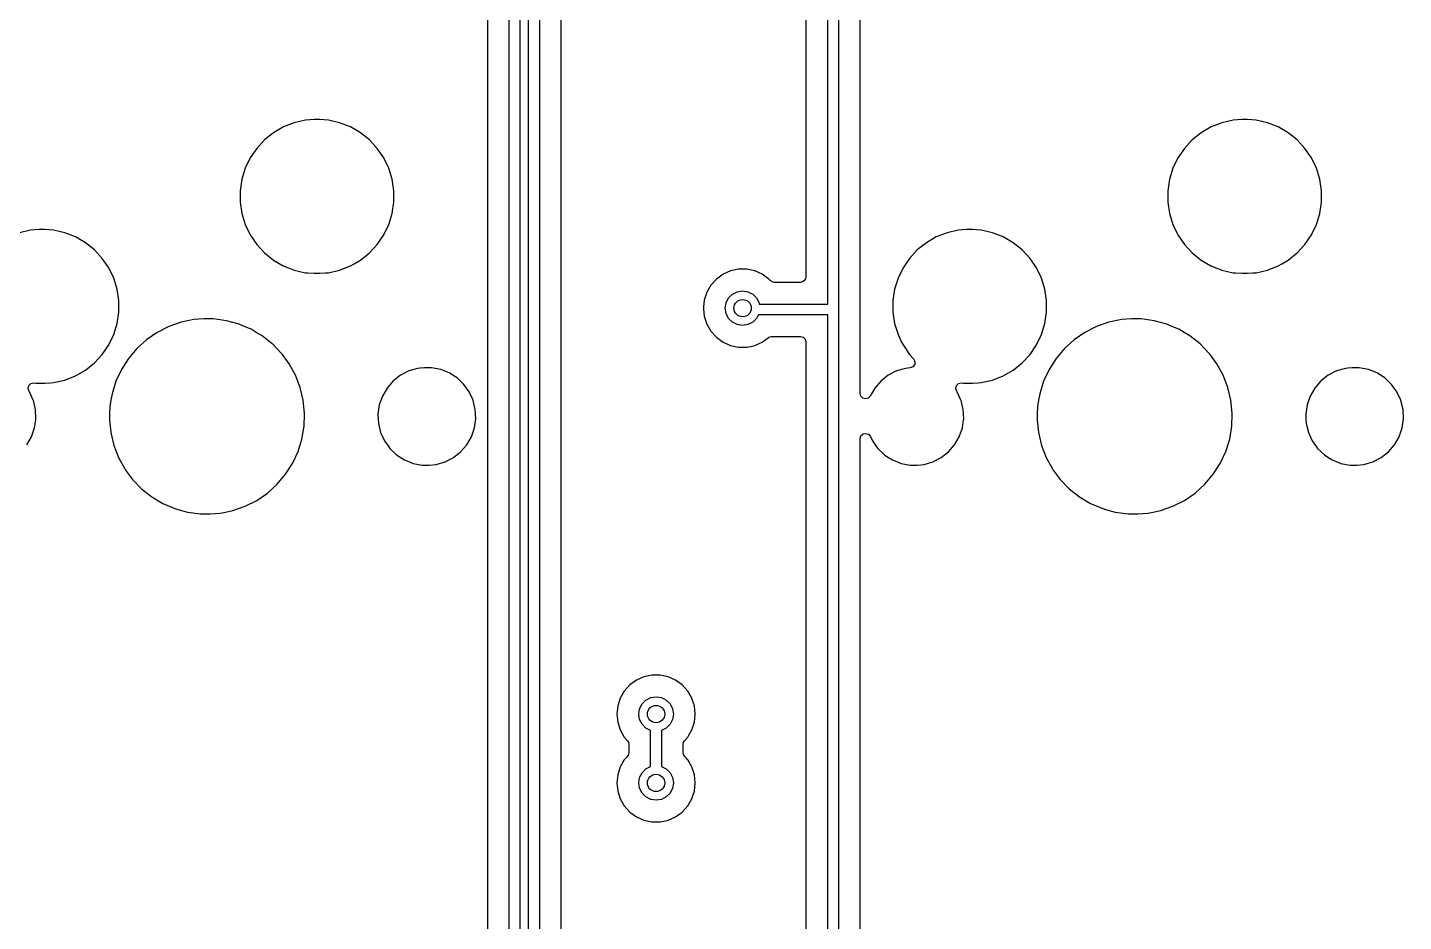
# Model space of a CAD drawing. Extents: x 51 to 201, y -153 to -28.
# Drawn here: x 83.96 to 115.75, y -68.82 to -48.17 of the extents above; entities that cross this region are included whole.
import ezdxf

# ---------------------------------------------------------------- set-up
doc = ezdxf.new("R2010")
doc.units = 0
doc.layers.add('BLACK', color=7, linetype='CONTINUOUS')

msp = doc.modelspace()

# ---------------------------------------------------------------- linework, layer by layer
at = {"layer": 'BLACK', "linetype": 'CONTINUOUS'}
for p, q in [((102.445, -54.555), (102.445, -37.9097)), ((102.695, -37.9097), (102.695, -54.68)), ((101.944, -38.2287), (101.944, -53.9305)), ((103.195, -52.2031), (103.195, -38.616)), ((95.085, -83.7682), (95.085, -38.78)), ((95.335, -38.78), (95.335, -83.82)), ((94.5845, -39.4045), (94.5845, -83.5095)), ((95.535, -83.9546), (95.535, -40.24)), ((95.785, -40.2918), (95.785, -84.0064)), ((96.2855, -54.65), (96.2855, -40.5505)), ((89.8737, -50.4658), (89.6433, -50.5989)), ((90.1214, -50.3686), (89.8737, -50.4658)), ((90.3809, -50.3094), (90.1214, -50.3686)), ((90.5798, -50.2945), (90.3809, -50.3094)), ((90.7127, -50.2945), (90.5798, -50.2945)), ((90.5798, -50.2945), (90.5798, -50.2945)), ((90.9116, -50.3094), (90.7127, -50.2945)), ((90.7127, -50.2945), (90.7127, -50.2945)), ((91.1711, -50.3686), (90.9116, -50.3094)), ((91.4188, -50.4658), (91.1711, -50.3686)), ((91.6492, -50.5989), (91.4188, -50.4658)), ((111.305, -50.4658), (111.075, -50.5989)), ((111.553, -50.3686), (111.305, -50.4658)), ((111.812, -50.3094), (111.553, -50.3686)), ((112.011, -50.2945), (111.812, -50.3094)), ((112.144, -50.2945), (112.011, -50.2945)), ((112.011, -50.2945), (112.011, -50.2945)), ((112.343, -50.3094), (112.144, -50.2945)), ((112.144, -50.2945), (112.144, -50.2945)), ((112.602, -50.3686), (112.343, -50.3094)), ((112.85, -50.4658), (112.602, -50.3686)), ((113.08, -50.5989), (112.85, -50.4658)), ((89.4352, -50.7648), (89.2542, -50.9599)), ((89.6433, -50.5989), (89.4352, -50.7648)), ((91.8573, -50.7648), (91.6492, -50.5989)), ((92.0383, -50.9599), (91.8573, -50.7648)), ((91.8573, -50.7648), (91.8573, -50.7648)), ((110.866, -50.7648), (110.685, -50.9599)), ((111.075, -50.5989), (110.866, -50.7648)), ((113.289, -50.7648), (113.08, -50.5989)), ((113.47, -50.9599), (113.289, -50.7648)), ((113.289, -50.7648), (113.289, -50.7648)), ((89.2542, -50.9599), (89.1043, -51.1798)), ((92.1882, -51.1798), (92.0383, -50.9599)), ((110.685, -50.9599), (110.536, -51.1798)), ((113.619, -51.1798), (113.47, -50.9599)), ((88.9888, -51.4195), (88.9104, -51.6738)), ((89.1043, -51.1798), (88.9888, -51.4195)), ((92.3037, -51.4195), (92.1882, -51.1798)), ((92.3821, -51.6738), (92.3037, -51.4195)), ((110.42, -51.4195), (110.342, -51.6738)), ((110.536, -51.1798), (110.42, -51.4195)), ((113.735, -51.4195), (113.619, -51.1798)), ((113.813, -51.6738), (113.735, -51.4195)), ((88.9104, -51.6738), (88.8708, -51.9369)), ((92.4217, -51.9369), (92.3821, -51.6738)), ((110.342, -51.6738), (110.302, -51.9369)), ((113.853, -51.9369), (113.813, -51.6738)), ((88.8708, -51.9369), (88.8708, -52.2031)), ((92.4217, -52.2031), (92.4217, -51.9369)), ((110.302, -51.9369), (110.302, -52.2031)), ((113.853, -52.2031), (113.853, -51.9369)), ((88.8708, -52.2031), (88.9104, -52.4662)), ((92.3821, -52.4662), (92.4217, -52.2031)), ((103.195, -54.6565), (103.195, -52.2031)), ((110.302, -52.2031), (110.342, -52.4662)), ((113.813, -52.4662), (113.853, -52.2031)), ((88.9104, -52.4662), (88.9647, -52.642)), ((88.9647, -52.642), (88.9888, -52.7205)), ((88.9888, -52.7205), (89.0795, -52.9086)), ((92.1882, -52.9602), (92.3037, -52.7205)), ((92.3037, -52.7205), (92.3821, -52.4662)), ((110.342, -52.4662), (110.396, -52.642)), ((110.396, -52.642), (110.42, -52.7205)), ((110.42, -52.7205), (110.511, -52.9086)), ((113.619, -52.9602), (113.735, -52.7205)), ((113.735, -52.7205), (113.813, -52.4662)), ((84.0309, -52.8494), (83.7714, -52.9086)), ((84.2298, -52.8345), (84.0309, -52.8494)), ((84.3627, -52.8345), (84.2298, -52.8345)), ((84.2298, -52.8345), (84.2298, -52.8345)), ((84.5616, -52.8494), (84.3627, -52.8345)), ((84.3627, -52.8345), (84.3627, -52.8345)), ((84.8211, -52.9086), (84.5616, -52.8494)), ((85.0688, -53.0058), (84.8211, -52.9086)), ((85.2992, -53.1389), (85.0688, -53.0058)), ((89.0795, -52.9086), (89.1043, -52.9602)), ((89.1043, -52.9602), (89.2542, -53.1801)), ((92.0383, -53.1801), (92.1882, -52.9602)), ((104.955, -53.0058), (104.725, -53.1389)), ((105.203, -52.9086), (104.955, -53.0058)), ((105.462, -52.8494), (105.203, -52.9086)), ((105.661, -52.8345), (105.462, -52.8494)), ((105.794, -52.8345), (105.661, -52.8345)), ((105.661, -52.8345), (105.661, -52.8345)), ((105.993, -52.8494), (105.794, -52.8345)), ((105.794, -52.8345), (105.794, -52.8345)), ((106.252, -52.9086), (105.993, -52.8494)), ((106.5, -53.0058), (106.252, -52.9086)), ((106.73, -53.1389), (106.5, -53.0058)), ((110.511, -52.9086), (110.536, -52.9602)), ((110.536, -52.9602), (110.685, -53.1801)), ((113.47, -53.1801), (113.619, -52.9602)), ((85.5073, -53.3048), (85.2992, -53.1389)), ((85.6883, -53.4999), (85.5073, -53.3048)), ((85.5073, -53.3048), (85.5073, -53.3048)), ((89.2542, -53.1801), (89.4352, -53.3752)), ((89.4352, -53.3752), (89.6433, -53.5411)), ((91.6492, -53.5411), (91.8573, -53.3752)), ((91.8573, -53.3752), (92.0383, -53.1801)), ((104.516, -53.3048), (104.335, -53.4999)), ((104.725, -53.1389), (104.516, -53.3048)), ((106.939, -53.3048), (106.73, -53.1389)), ((107.12, -53.4999), (106.939, -53.3048)), ((106.939, -53.3048), (106.939, -53.3048)), ((110.685, -53.1801), (110.866, -53.3752)), ((110.866, -53.3752), (111.075, -53.5411)), ((113.08, -53.5411), (113.289, -53.3752)), ((113.289, -53.3752), (113.47, -53.1801)), ((85.8382, -53.7198), (85.6883, -53.4999)), ((89.6433, -53.5411), (89.8645, -53.6689)), ((89.8645, -53.6689), (89.8737, -53.6742)), ((89.8737, -53.6742), (89.9839, -53.7174)), ((89.9839, -53.7174), (90.0641, -53.7489)), ((91.1711, -53.7714), (91.4188, -53.6742)), ((91.4188, -53.6742), (91.5063, -53.6236)), ((91.5063, -53.6236), (91.6492, -53.5411)), ((91.6492, -53.5411), (91.6492, -53.5411)), ((104.335, -53.4999), (104.186, -53.7198)), ((107.269, -53.7198), (107.12, -53.4999)), ((111.075, -53.5411), (111.296, -53.6689)), ((111.296, -53.6689), (111.305, -53.6742)), ((111.305, -53.6742), (111.415, -53.7174)), ((111.415, -53.7174), (111.495, -53.7489)), ((112.602, -53.7714), (112.85, -53.6742)), ((112.85, -53.6742), (112.938, -53.6236)), ((112.938, -53.6236), (113.08, -53.5411)), ((113.08, -53.5411), (113.08, -53.5411)), ((85.9537, -53.9595), (85.8382, -53.7198)), ((86.0321, -54.2138), (85.9537, -53.9595)), ((90.0641, -53.7489), (90.1214, -53.7714)), ((90.1214, -53.7714), (90.3809, -53.8306)), ((90.3809, -53.8306), (90.4377, -53.8349)), ((90.4377, -53.8349), (90.5798, -53.8455)), ((90.5798, -53.8455), (90.5798, -53.8455)), ((90.5798, -53.8455), (90.7127, -53.8455)), ((90.7127, -53.8455), (90.837, -53.8362)), ((90.7127, -53.8455), (90.7127, -53.8455)), ((90.837, -53.8362), (90.9116, -53.8306)), ((90.9116, -53.8306), (91.1711, -53.7714)), ((99.8741, -53.9771), (99.7475, -54.1178)), ((100.027, -53.8658), (99.8741, -53.9771)), ((100.2, -53.7889), (100.027, -53.8658)), ((100.385, -53.7495), (100.2, -53.7889)), ((100.575, -53.7495), (100.385, -53.7495)), ((100.385, -53.7495), (100.385, -53.7495)), ((100.76, -53.7889), (100.575, -53.7495)), ((100.575, -53.7495), (100.575, -53.7495)), ((100.933, -53.8658), (100.76, -53.7889)), ((101.086, -53.9771), (100.933, -53.8658)), ((101.119, -54.0135), (101.086, -53.9771)), ((101.16, -54.0438), (101.119, -54.0135)), ((101.928, -53.9925), (101.882, -54.0379)), ((101.944, -53.9305), (101.928, -53.9925)), ((104.07, -53.9595), (103.992, -54.2138)), ((104.186, -53.7198), (104.07, -53.9595)), ((107.385, -53.9595), (107.269, -53.7198)), ((107.463, -54.2138), (107.385, -53.9595)), ((111.495, -53.7489), (111.553, -53.7714)), ((111.553, -53.7714), (111.812, -53.8306)), ((111.812, -53.8306), (111.869, -53.8349)), ((111.869, -53.8349), (112.011, -53.8455)), ((112.011, -53.8455), (112.011, -53.8455)), ((112.011, -53.8455), (112.144, -53.8455)), ((112.144, -53.8455), (112.268, -53.8362)), ((112.144, -53.8455), (112.144, -53.8455)), ((112.268, -53.8362), (112.343, -53.8306)), ((112.343, -53.8306), (112.602, -53.7714)), ((86.0717, -54.4769), (86.0321, -54.2138)), ((99.6528, -54.2817), (99.5943, -54.4617)), ((99.7475, -54.1178), (99.6528, -54.2817)), ((100.156, -54.4149), (100.245, -54.3264)), ((100.245, -54.3264), (100.356, -54.2696)), ((100.356, -54.2696), (100.48, -54.25)), ((100.48, -54.25), (100.604, -54.2696)), ((100.604, -54.2696), (100.715, -54.3264)), ((100.715, -54.3264), (100.804, -54.4149)), ((101.211, -54.0545), (101.16, -54.0438)), ((101.82, -54.0545), (101.211, -54.0545)), ((101.882, -54.0379), (101.82, -54.0545)), ((103.992, -54.2138), (103.952, -54.4769)), ((107.503, -54.4769), (107.463, -54.2138)), ((86.0717, -54.7431), (86.0717, -54.4769)), ((96.2855, -65.6145), (96.2855, -54.65)), ((99.5766, -54.6308), (99.5745, -54.65)), ((99.5745, -54.65), (99.576, -54.6642)), ((99.576, -54.6642), (99.5943, -54.8383)), ((99.5943, -54.4617), (99.5766, -54.6308)), ((100.08, -54.65), (100.1, -54.5264)), ((100.1, -54.7736), (100.08, -54.65)), ((100.1, -54.5264), (100.156, -54.4149)), ((100.804, -54.4149), (100.86, -54.5264)), ((100.86, -54.5264), (100.865, -54.555)), ((100.865, -54.555), (102.445, -54.555)), ((103.196, -54.6642), (103.195, -54.6565)), ((103.199, -54.7196), (103.196, -54.6642)), ((103.952, -54.4769), (103.952, -54.7431)), ((107.503, -54.61), (107.503, -54.4769)), ((107.503, -54.7431), (107.503, -54.61)), ((86.0321, -55.0062), (86.0717, -54.7431)), ((87.5103, -54.9746), (87.2257, -55.0734)), ((87.8056, -54.9146), (87.5103, -54.9746)), ((88.031, -54.8995), (87.8056, -54.9146)), ((88.2569, -54.8995), (88.031, -54.8995)), ((88.031, -54.8995), (88.031, -54.8995)), ((88.5555, -54.9397), (88.2569, -54.8995)), ((88.8461, -55.0193), (88.5555, -54.9397)), ((88.5555, -54.9397), (88.5555, -54.9397)), ((88.5555, -54.9397), (88.5555, -54.9397)), ((99.5943, -54.8383), (99.6528, -55.0183)), ((100.156, -54.8851), (100.1, -54.7736)), ((100.245, -54.9736), (100.156, -54.8851)), ((100.356, -55.0304), (100.245, -54.9736)), ((100.715, -54.9736), (100.604, -55.0304)), ((100.804, -54.8851), (100.715, -54.9736)), ((100.844, -54.805), (100.804, -54.8851)), ((102.445, -54.805), (100.844, -54.805)), ((102.445, -73.475), (102.445, -54.805)), ((102.695, -54.68), (102.695, -73.6)), ((103.195, -54.7508), (103.198, -54.7276)), ((103.195, -56.6221), (103.195, -54.7508)), ((103.198, -54.7276), (103.199, -54.7196)), ((103.952, -54.7431), (103.992, -55.0062)), ((107.463, -55.0062), (107.503, -54.7431)), ((108.942, -54.9746), (108.657, -55.0734)), ((109.237, -54.9146), (108.942, -54.9746)), ((109.462, -54.8995), (109.237, -54.9146)), ((109.688, -54.8995), (109.462, -54.8995)), ((109.462, -54.8995), (109.462, -54.8995)), ((109.987, -54.9397), (109.688, -54.8995)), ((110.277, -55.0193), (109.987, -54.9397)), ((109.987, -54.9397), (109.987, -54.9397)), ((109.987, -54.9397), (109.987, -54.9397)), ((85.8382, -55.5002), (85.9537, -55.2605)), ((85.9537, -55.2605), (86.0321, -55.0062)), ((86.9568, -55.2093), (86.7084, -55.3799)), ((87.2257, -55.0734), (86.9568, -55.2093)), ((88.9131, -55.0477), (88.8461, -55.0193)), ((89.1235, -55.1369), (88.9131, -55.0477)), ((89.2456, -55.2092), (89.1235, -55.1369)), ((89.3828, -55.2904), (89.2456, -55.2092)), ((89.6154, -55.4742), (89.3828, -55.2904)), ((99.6528, -55.0183), (99.7475, -55.1822)), ((99.7475, -55.1822), (99.8741, -55.3229)), ((100.48, -55.05), (100.356, -55.0304)), ((100.604, -55.0304), (100.48, -55.05)), ((101.112, -55.3116), (101.15, -55.3055)), ((101.15, -55.3055), (101.82, -55.3055)), ((101.82, -55.3055), (101.882, -55.3221)), ((103.992, -55.0062), (104.034, -55.1429)), ((104.034, -55.1429), (104.07, -55.2605)), ((104.07, -55.2605), (104.154, -55.4342)), ((107.269, -55.5002), (107.385, -55.2605)), ((107.385, -55.2605), (107.463, -55.0062)), ((108.388, -55.2093), (108.14, -55.3799)), ((108.657, -55.0734), (108.388, -55.2093)), ((110.344, -55.0477), (110.277, -55.0193)), ((110.555, -55.1369), (110.344, -55.0477)), ((110.677, -55.2092), (110.555, -55.1369)), ((110.814, -55.2904), (110.677, -55.2092)), ((111.047, -55.4742), (110.814, -55.2904)), ((85.6883, -55.7201), (85.8382, -55.5002)), ((86.4849, -55.582), (86.2904, -55.8121)), ((86.7084, -55.3799), (86.4849, -55.582)), ((89.6192, -55.4772), (89.6154, -55.4742)), ((89.8287, -55.6938), (89.6192, -55.4772)), ((99.8741, -55.3229), (100.027, -55.4342)), ((100.027, -55.4342), (100.2, -55.5111)), ((100.2, -55.5111), (100.385, -55.5505)), ((100.385, -55.5505), (100.385, -55.5505)), ((100.385, -55.5505), (100.575, -55.5505)), ((100.575, -55.5505), (100.698, -55.5243)), ((100.575, -55.5505), (100.575, -55.5505)), ((100.698, -55.5243), (100.76, -55.5111)), ((100.76, -55.5111), (100.933, -55.4342)), ((100.933, -55.4342), (100.959, -55.4153)), ((100.959, -55.4153), (101.077, -55.3292)), ((101.077, -55.3292), (101.112, -55.3116)), ((101.882, -55.3221), (101.928, -55.3675)), ((101.928, -55.3675), (101.944, -55.4295)), ((101.944, -55.4295), (101.944, -72.8505)), ((104.154, -55.4342), (104.186, -55.5002)), ((104.186, -55.5002), (104.335, -55.7201)), ((107.12, -55.7201), (107.269, -55.5002)), ((107.916, -55.582), (107.722, -55.8121)), ((108.14, -55.3799), (107.916, -55.582)), ((111.05, -55.4772), (111.047, -55.4742)), ((111.26, -55.6938), (111.05, -55.4772)), ((85.2992, -56.0811), (85.5073, -55.9152)), ((85.5073, -55.9152), (85.6883, -55.7201)), ((86.2904, -55.8121), (86.1283, -56.066)), ((89.8481, -55.7201), (89.8287, -55.6938)), ((90.0074, -55.9363), (89.8481, -55.7201)), ((90.1522, -56.2006), (90.0074, -55.9363)), ((104.335, -55.7201), (104.43, -55.8218)), ((104.43, -55.8218), (104.461, -55.8825)), ((104.461, -55.8825), (104.455, -55.9503)), ((106.73, -56.0811), (106.939, -55.9152)), ((106.939, -55.9152), (107.12, -55.7201)), ((107.722, -55.8121), (107.56, -56.066)), ((111.279, -55.7201), (111.26, -55.6938)), ((111.439, -55.9363), (111.279, -55.7201)), ((111.583, -56.2006), (111.439, -55.9363)), ((84.8211, -56.3114), (85.0688, -56.2142)), ((85.0688, -56.2142), (85.1884, -56.1451)), ((85.1884, -56.1451), (85.2992, -56.0811)), ((85.2992, -56.0811), (85.2992, -56.0811)), ((86.1283, -56.066), (86.0014, -56.3393)), ((90.1756, -56.2613), (90.1522, -56.2006)), ((90.2605, -56.4817), (90.1756, -56.2613)), ((92.575, -56.1989), (92.4319, -56.3114)), ((92.766, -56.1004), (92.575, -56.1989)), ((92.575, -56.1989), (92.575, -56.1989)), ((92.575, -56.1989), (92.575, -56.1989)), ((92.9723, -56.0398), (92.766, -56.1004)), ((93.0324, -56.0341), (92.9723, -56.0398)), ((93.1326, -56.0245), (93.0324, -56.0341)), ((93.2937, -56.0245), (93.1326, -56.0245)), ((93.5048, -56.0652), (93.2937, -56.0245)), ((93.5069, -56.066), (93.5048, -56.0652)), ((93.5048, -56.0652), (93.5048, -56.0652)), ((93.5048, -56.0652), (93.5048, -56.0652)), ((93.7043, -56.1451), (93.5069, -56.066)), ((93.8118, -56.2142), (93.7043, -56.1451)), ((93.8852, -56.2613), (93.8118, -56.2142)), ((94.0407, -56.4096), (93.8852, -56.2613)), ((103.846, -56.1989), (103.703, -56.3114)), ((104.037, -56.1004), (103.846, -56.1989)), ((103.846, -56.1989), (103.846, -56.1989)), ((103.846, -56.1989), (103.846, -56.1989)), ((104.244, -56.0398), (104.037, -56.1004)), ((104.351, -56.0296), (104.244, -56.0398)), ((104.414, -56.0048), (104.351, -56.0296)), ((104.455, -55.9503), (104.414, -56.0048)), ((106.252, -56.3114), (106.5, -56.2142)), ((106.5, -56.2142), (106.62, -56.1451)), ((106.62, -56.1451), (106.73, -56.0811)), ((106.73, -56.0811), (106.73, -56.0811)), ((107.56, -56.066), (107.433, -56.3393)), ((111.607, -56.2613), (111.583, -56.2006)), ((111.692, -56.4817), (111.607, -56.2613)), ((114.006, -56.1989), (113.863, -56.3114)), ((114.197, -56.1004), (114.006, -56.1989)), ((114.006, -56.1989), (114.006, -56.1989)), ((114.006, -56.1989), (114.006, -56.1989)), ((114.404, -56.0398), (114.197, -56.1004)), ((114.464, -56.0341), (114.404, -56.0398)), ((114.564, -56.0245), (114.464, -56.0341)), ((114.725, -56.0245), (114.564, -56.0245)), ((114.936, -56.0652), (114.725, -56.0245)), ((114.938, -56.066), (114.936, -56.0652)), ((114.936, -56.0652), (114.936, -56.0652)), ((114.936, -56.0652), (114.936, -56.0652)), ((115.136, -56.1451), (114.938, -56.066)), ((115.243, -56.2142), (115.136, -56.1451)), ((115.316, -56.2613), (115.243, -56.2142)), ((115.472, -56.4096), (115.316, -56.2613)), ((83.9734, -56.5064), (83.9892, -56.439)), ((83.9962, -56.5718), (83.9734, -56.5064)), ((83.9892, -56.439), (84.0388, -56.3906)), ((84.0054, -56.5847), (83.9962, -56.5718)), ((84.0388, -56.3906), (84.1065, -56.3763)), ((84.1065, -56.3763), (84.1548, -56.3799)), ((84.1548, -56.3799), (84.2298, -56.3855)), ((84.2298, -56.3855), (84.2298, -56.3855)), ((84.2298, -56.3855), (84.3627, -56.3855)), ((84.3627, -56.3855), (84.487, -56.3762)), ((84.3627, -56.3855), (84.3627, -56.3855)), ((84.487, -56.3762), (84.5616, -56.3706)), ((84.5616, -56.3706), (84.8211, -56.3114)), ((86.0014, -56.3393), (85.9122, -56.6271)), ((90.3304, -56.7748), (90.2605, -56.4817)), ((92.2653, -56.4942), (92.1578, -56.6803)), ((92.406, -56.3317), (92.2653, -56.4942)), ((92.4319, -56.3114), (92.406, -56.3317)), ((94.1654, -56.5847), (94.0407, -56.4096)), ((94.0407, -56.4096), (94.0407, -56.4096)), ((103.537, -56.4942), (103.46, -56.6271)), ((103.677, -56.3317), (103.537, -56.4942)), ((103.703, -56.3114), (103.677, -56.3317)), ((105.405, -56.5064), (105.42, -56.439)), ((105.427, -56.5718), (105.405, -56.5064)), ((105.42, -56.439), (105.47, -56.3906)), ((105.437, -56.5847), (105.427, -56.5718)), ((105.47, -56.3906), (105.538, -56.3763)), ((105.538, -56.3763), (105.586, -56.3799)), ((105.586, -56.3799), (105.661, -56.3855)), ((105.661, -56.3855), (105.661, -56.3855)), ((105.661, -56.3855), (105.794, -56.3855)), ((105.794, -56.3855), (105.918, -56.3762)), ((105.794, -56.3855), (105.794, -56.3855)), ((105.918, -56.3762), (105.993, -56.3706)), ((105.993, -56.3706), (106.252, -56.3114)), ((107.433, -56.3393), (107.343, -56.6271)), ((111.762, -56.7748), (111.692, -56.4817)), ((113.697, -56.4942), (113.589, -56.6803)), ((113.837, -56.3317), (113.697, -56.4942)), ((113.863, -56.3114), (113.837, -56.3317)), ((115.597, -56.5847), (115.472, -56.4096)), ((115.472, -56.4096), (115.472, -56.4096)), ((84.0922, -56.7748), (84.0054, -56.5847)), ((84.0947, -56.7802), (84.0922, -56.7748)), ((84.1454, -56.9891), (84.0947, -56.7802)), ((85.8872, -56.7748), (85.862, -56.9242)), ((85.9122, -56.6271), (85.8872, -56.7748)), ((90.3605, -57.0746), (90.3304, -56.7748)), ((92.0875, -56.8834), (92.0569, -57.0962)), ((92.1578, -56.6803), (92.0875, -56.8834)), ((94.2522, -56.7748), (94.1654, -56.5847)), ((94.2547, -56.7802), (94.2522, -56.7748)), ((94.3054, -56.9891), (94.2547, -56.7802)), ((103.212, -56.6841), (103.195, -56.6221)), ((103.257, -56.7295), (103.212, -56.6841)), ((103.319, -56.7461), (103.257, -56.7295)), ((103.381, -56.7295), (103.319, -56.7461)), ((103.427, -56.6841), (103.381, -56.7295)), ((103.43, -56.6788), (103.427, -56.6841)), ((103.46, -56.6271), (103.43, -56.6788)), ((105.523, -56.7748), (105.437, -56.5847)), ((105.526, -56.7802), (105.523, -56.7748)), ((105.577, -56.9891), (105.526, -56.7802)), ((107.318, -56.7748), (107.293, -56.9242)), ((107.343, -56.6271), (107.318, -56.7748)), ((111.792, -57.0746), (111.762, -56.7748)), ((113.519, -56.8834), (113.488, -57.0962)), ((113.589, -56.6803), (113.519, -56.8834)), ((115.683, -56.7748), (115.597, -56.5847)), ((115.686, -56.7802), (115.683, -56.7748)), ((115.737, -56.9891), (115.686, -56.7802)), ((84.1556, -57.2038), (84.1454, -56.9891)), ((84.1525, -57.2254), (84.1556, -57.2038)), ((85.8563, -57.0962), (85.852, -57.2254)), ((85.862, -56.9242), (85.8563, -57.0962)), ((90.3505, -57.3758), (90.3598, -57.0962)), ((90.3598, -57.0962), (90.3605, -57.0746)), ((92.0569, -57.0962), (92.0625, -57.2135)), ((92.0569, -57.0962), (92.0569, -57.0962)), ((92.0625, -57.2135), (92.0671, -57.3109)), ((94.285, -57.4166), (94.3156, -57.2038)), ((94.3156, -57.2038), (94.3054, -56.9891)), ((105.587, -57.2038), (105.577, -56.9891)), ((105.584, -57.2254), (105.587, -57.2038)), ((107.288, -57.0962), (107.283, -57.2254)), ((107.293, -56.9242), (107.288, -57.0962)), ((111.782, -57.3758), (111.791, -57.0962)), ((111.791, -57.0962), (111.792, -57.0746)), ((113.488, -57.0962), (113.494, -57.2135)), ((113.488, -57.0962), (113.488, -57.0962)), ((113.494, -57.2135), (113.498, -57.3109)), ((115.716, -57.4166), (115.747, -57.2038)), ((115.747, -57.2038), (115.737, -56.9891)), ((84.0547, -57.6197), (84.125, -57.4166)), ((84.125, -57.4166), (84.1525, -57.2254)), ((85.852, -57.2254), (85.8821, -57.5252)), ((85.8821, -57.5252), (85.952, -57.8183)), ((90.3003, -57.6729), (90.3505, -57.3758)), ((92.0671, -57.3109), (92.1178, -57.5198)), ((92.1178, -57.5198), (92.2071, -57.7153)), ((94.2147, -57.6197), (94.285, -57.4166)), ((105.486, -57.6197), (105.556, -57.4166)), ((105.556, -57.4166), (105.584, -57.2254)), ((107.283, -57.2254), (107.313, -57.5252)), ((107.313, -57.5252), (107.383, -57.8183)), ((111.732, -57.6729), (111.782, -57.3758)), ((113.498, -57.3109), (113.549, -57.5198)), ((113.549, -57.5198), (113.638, -57.7153)), ((115.646, -57.6197), (115.716, -57.4166)), ((83.9472, -57.8058), (84.0547, -57.6197)), ((85.952, -57.8183), (86.0603, -58.0994)), ((90.2111, -57.9607), (90.3003, -57.6729)), ((92.2071, -57.7153), (92.3039, -57.8512)), ((92.3039, -57.8512), (92.3318, -57.8904)), ((93.9665, -57.9683), (94.1072, -57.8058)), ((94.1072, -57.8058), (94.2147, -57.6197)), ((103.195, -57.666), (103.213, -57.6019)), ((103.195, -71.2531), (103.195, -57.666)), ((103.213, -57.6019), (103.262, -57.5563)), ((103.262, -57.5563), (103.327, -57.5422)), ((103.327, -57.5422), (103.389, -57.5636)), ((103.389, -57.5636), (103.432, -57.6145)), ((103.432, -57.6145), (103.478, -57.7153)), ((103.478, -57.7153), (103.575, -57.8512)), ((103.575, -57.8512), (103.603, -57.8904)), ((105.238, -57.9683), (105.378, -57.8058)), ((105.378, -57.8058), (105.486, -57.6197)), ((107.383, -57.8183), (107.492, -58.0994)), ((111.642, -57.9607), (111.732, -57.6729)), ((113.638, -57.7153), (113.735, -57.8512)), ((113.735, -57.8512), (113.763, -57.8904)), ((115.398, -57.9683), (115.538, -57.8058)), ((115.538, -57.8058), (115.646, -57.6197)), ((86.0603, -58.0994), (86.2051, -58.3637)), ((90.0842, -58.234), (90.2111, -57.9607)), ((92.3318, -57.8904), (92.4873, -58.0387)), ((92.4873, -58.0387), (92.5433, -58.0747)), ((92.5433, -58.0747), (92.6682, -58.1549)), ((92.6682, -58.1549), (92.7082, -58.171)), ((93.6065, -58.1996), (93.7975, -58.1011)), ((93.7975, -58.1011), (93.9665, -57.9683)), ((103.603, -57.8904), (103.759, -58.0387)), ((103.759, -58.0387), (103.815, -58.0747)), ((103.815, -58.0747), (103.939, -58.1549)), ((103.939, -58.1549), (103.979, -58.171)), ((104.878, -58.1996), (105.069, -58.1011)), ((105.069, -58.1011), (105.238, -57.9683)), ((107.492, -58.0994), (107.636, -58.3637)), ((111.515, -58.234), (111.642, -57.9607)), ((113.763, -57.8904), (113.919, -58.0387)), ((113.919, -58.0387), (113.975, -58.0747)), ((113.975, -58.0747), (114.099, -58.1549)), ((114.099, -58.1549), (114.139, -58.171)), ((115.038, -58.1996), (115.229, -58.1011)), ((115.229, -58.1011), (115.398, -57.9683)), ((86.2051, -58.3637), (86.2262, -58.3923)), ((86.2262, -58.3923), (86.3838, -58.6062)), ((89.9221, -58.4879), (90.0842, -58.234)), ((92.7082, -58.171), (92.8677, -58.2348)), ((92.8677, -58.2348), (93.0788, -58.2755)), ((93.0788, -58.2755), (93.2399, -58.2755)), ((93.2399, -58.2755), (93.4002, -58.2602)), ((93.2399, -58.2755), (93.2399, -58.2755)), ((93.4002, -58.2602), (93.6065, -58.1996)), ((103.979, -58.171), (104.139, -58.2348)), ((104.139, -58.2348), (104.35, -58.2755)), ((104.35, -58.2755), (104.511, -58.2755)), ((104.511, -58.2755), (104.671, -58.2602)), ((104.511, -58.2755), (104.511, -58.2755)), ((104.671, -58.2602), (104.878, -58.1996)), ((107.636, -58.3637), (107.657, -58.3923)), ((107.657, -58.3923), (107.815, -58.6062)), ((111.353, -58.4879), (111.515, -58.234)), ((114.139, -58.171), (114.299, -58.2348)), ((114.299, -58.2348), (114.51, -58.2755)), ((114.51, -58.2755), (114.671, -58.2755)), ((114.671, -58.2755), (114.831, -58.2602)), ((114.671, -58.2755), (114.671, -58.2755)), ((114.831, -58.2602), (115.038, -58.1996)), ((86.3838, -58.6062), (86.5933, -58.8228)), ((89.5041, -58.9201), (89.7276, -58.718)), ((89.7276, -58.718), (89.9221, -58.4879)), ((107.815, -58.6062), (108.025, -58.8228)), ((110.935, -58.9201), (111.159, -58.718)), ((111.159, -58.718), (111.353, -58.4879)), ((86.5933, -58.8228), (86.8297, -59.0096)), ((86.8297, -59.0096), (87.089, -59.1631)), ((88.9868, -59.2266), (89.2557, -59.0907)), ((89.2557, -59.0907), (89.5041, -58.9201)), ((108.025, -58.8228), (108.261, -59.0096)), ((108.261, -59.0096), (108.52, -59.1631)), ((110.418, -59.2266), (110.687, -59.0907)), ((110.687, -59.0907), (110.935, -58.9201)), ((87.089, -59.1631), (87.3664, -59.2807)), ((87.3664, -59.2807), (87.3664, -59.2807)), ((87.3664, -59.2807), (87.3664, -59.2807)), ((87.3664, -59.2807), (87.4304, -59.2983)), ((87.4304, -59.2983), (87.657, -59.3603)), ((87.657, -59.3603), (87.9556, -59.4005)), ((87.9556, -59.4005), (88.1815, -59.4005)), ((88.1815, -59.4005), (88.4069, -59.3854)), ((88.1815, -59.4005), (88.1815, -59.4005)), ((88.4069, -59.3854), (88.5302, -59.3603)), ((88.5302, -59.3603), (88.7022, -59.3254)), ((88.7022, -59.3254), (88.9868, -59.2266)), ((108.52, -59.1631), (108.798, -59.2807)), ((108.798, -59.2807), (108.798, -59.2807)), ((108.798, -59.2807), (108.798, -59.2807)), ((108.798, -59.2807), (108.862, -59.2983)), ((108.862, -59.2983), (109.088, -59.3603)), ((109.088, -59.3603), (109.387, -59.4005)), ((109.387, -59.4005), (109.613, -59.4005)), ((109.613, -59.4005), (109.838, -59.3854)), ((109.613, -59.4005), (109.613, -59.4005)), ((109.838, -59.3854), (109.961, -59.3603)), ((109.961, -59.3603), (110.133, -59.3254)), ((110.133, -59.3254), (110.418, -59.2266)), ((98.0273, -63.2403), (97.8741, -63.3516)), ((98.2002, -63.1634), (98.0273, -63.2403)), ((98.3854, -63.124), (98.2002, -63.1634)), ((98.5746, -63.124), (98.3854, -63.124)), ((98.3854, -63.124), (98.3854, -63.124)), ((98.7598, -63.1634), (98.5746, -63.124)), ((98.5746, -63.124), (98.5746, -63.124)), ((98.9327, -63.2403), (98.7598, -63.1634)), ((99.0859, -63.3516), (98.9327, -63.2403)), ((97.7475, -63.4923), (97.6528, -63.6562)), ((97.8741, -63.3516), (97.7475, -63.4923)), ((99.2125, -63.4923), (99.0859, -63.3516)), ((99.3072, -63.6562), (99.2125, -63.4923)), ((97.5943, -63.8362), (97.5745, -64.0245)), ((97.6528, -63.6562), (97.5943, -63.8362)), ((98.0996, -63.9009), (98.1564, -63.7894)), ((98.1564, -63.7894), (98.2449, -63.7009)), ((98.2449, -63.7009), (98.3564, -63.6441)), ((98.3564, -63.6441), (98.48, -63.6245)), ((98.48, -63.6245), (98.6036, -63.6441)), ((98.6036, -63.6441), (98.7151, -63.7009)), ((98.7151, -63.7009), (98.8036, -63.7894)), ((98.8036, -63.7894), (98.8604, -63.9009)), ((99.3241, -63.7082), (99.3072, -63.6562)), ((99.3657, -63.8362), (99.3241, -63.7082)), ((99.3855, -64.0245), (99.3657, -63.8362)), ((97.5745, -64.0245), (97.5943, -64.2128)), ((98.08, -64.0245), (98.0996, -63.9009)), ((98.0996, -64.1481), (98.08, -64.0245)), ((98.1564, -64.2596), (98.0996, -64.1481)), ((98.8604, -64.1481), (98.8036, -64.2596)), ((98.8604, -63.9009), (98.88, -64.0245)), ((98.88, -64.0245), (98.8604, -64.1481)), ((99.3657, -64.2128), (99.3855, -64.0245)), ((97.5943, -64.2128), (97.6528, -64.3928)), ((97.6528, -64.3928), (97.7475, -64.5567)), ((98.2449, -64.3481), (98.1564, -64.2596)), ((98.355, -64.4042), (98.2449, -64.3481)), ((98.355, -65.2348), (98.355, -64.4042)), ((98.7151, -64.3481), (98.605, -64.4042)), ((98.605, -64.4042), (98.605, -65.2348)), ((98.8036, -64.2596), (98.7151, -64.3481)), ((99.2125, -64.5567), (99.2362, -64.5158)), ((99.2362, -64.5158), (99.3072, -64.3928)), ((99.3072, -64.3928), (99.3657, -64.2128)), ((99.3072, -64.3928), (99.3072, -64.3928)), ((97.7475, -64.5567), (97.7475, -64.5567)), ((97.7475, -64.5567), (97.8227, -64.6402)), ((97.8227, -64.6402), (97.8463, -64.6787)), ((97.8463, -64.6787), (97.8545, -64.7232)), ((97.8545, -64.7232), (97.8545, -64.9158)), ((99.1055, -64.7232), (99.1137, -64.6787)), ((99.1055, -64.9158), (99.1055, -64.7232)), ((99.1137, -64.6787), (99.1373, -64.6402)), ((99.1373, -64.6402), (99.2125, -64.5567)), ((97.7475, -65.0823), (97.6528, -65.2462)), ((97.7948, -65.0298), (97.7475, -65.0823)), ((97.8227, -64.9988), (97.7948, -65.0298)), ((97.8463, -64.9603), (97.8227, -64.9988)), ((97.8545, -64.9158), (97.8463, -64.9603)), ((99.1137, -64.9603), (99.1055, -64.9158)), ((99.1373, -64.9988), (99.1137, -64.9603)), ((99.1652, -65.0298), (99.1373, -64.9988)), ((99.2125, -65.0823), (99.1652, -65.0298)), ((99.3072, -65.2462), (99.2125, -65.0823)), ((97.5943, -65.4262), (97.5745, -65.6145)), ((97.6528, -65.2462), (97.5943, -65.4262)), ((98.0996, -65.4909), (98.1564, -65.3794)), ((98.1564, -65.3794), (98.2449, -65.2909)), ((98.2449, -65.2909), (98.355, -65.2348)), ((98.605, -65.2348), (98.7151, -65.2909)), ((98.7151, -65.2909), (98.8036, -65.3794)), ((98.8036, -65.3794), (98.8604, -65.4909)), ((99.3657, -65.4262), (99.3072, -65.2462)), ((99.3072, -65.2462), (99.3072, -65.2462)), ((99.3855, -65.6145), (99.3657, -65.4262)), ((96.2855, -83.9711), (96.2855, -65.6145)), ((97.5745, -65.6145), (97.5943, -65.8028)), ((98.08, -65.6145), (98.0996, -65.4909)), ((98.0996, -65.7381), (98.08, -65.6145)), ((98.1564, -65.8496), (98.0996, -65.7381)), ((98.8604, -65.7381), (98.8036, -65.8496)), ((98.8604, -65.4909), (98.88, -65.6145)), ((98.88, -65.6145), (98.8604, -65.7381)), ((99.3657, -65.8028), (99.3855, -65.6145)), ((97.5943, -65.8028), (97.6528, -65.9828)), ((97.6528, -65.9828), (97.7475, -66.1467)), ((98.2449, -65.9381), (98.1564, -65.8496)), ((98.3564, -65.9949), (98.2449, -65.9381)), ((98.48, -66.0145), (98.3564, -65.9949)), ((98.6036, -65.9949), (98.48, -66.0145)), ((98.7151, -65.9381), (98.6036, -65.9949)), ((98.8036, -65.8496), (98.7151, -65.9381)), ((99.2125, -66.1467), (99.3072, -65.9828)), ((99.3072, -65.9828), (99.3375, -65.8896)), ((99.3375, -65.8896), (99.3657, -65.8028)), ((97.7475, -66.1467), (97.8741, -66.2874)), ((97.8741, -66.2874), (98.0273, -66.3987)), ((98.0273, -66.3987), (98.2002, -66.4756)), ((98.7598, -66.4756), (98.9327, -66.3987)), ((98.9327, -66.3987), (98.9755, -66.3676)), ((98.9755, -66.3676), (99.0859, -66.2874)), ((99.0859, -66.2874), (99.2125, -66.1467)), ((98.2002, -66.4756), (98.3854, -66.515)), ((98.3854, -66.515), (98.3854, -66.515)), ((98.3854, -66.515), (98.5746, -66.515)), ((98.5746, -66.515), (98.6981, -66.4888)), ((98.5746, -66.515), (98.5746, -66.515)), ((98.6981, -66.4888), (98.7598, -66.4756))]:
    msp.add_line(p, q, dxfattribs=at)
at = {"layer": 'BLACK'}
for centre in [(100.48, -54.65), (98.48, -64.0245), (98.48, -65.6145)]:
    msp.add_circle(centre, 0.2, dxfattribs=at)

doc.saveas('drawing.dxf')
